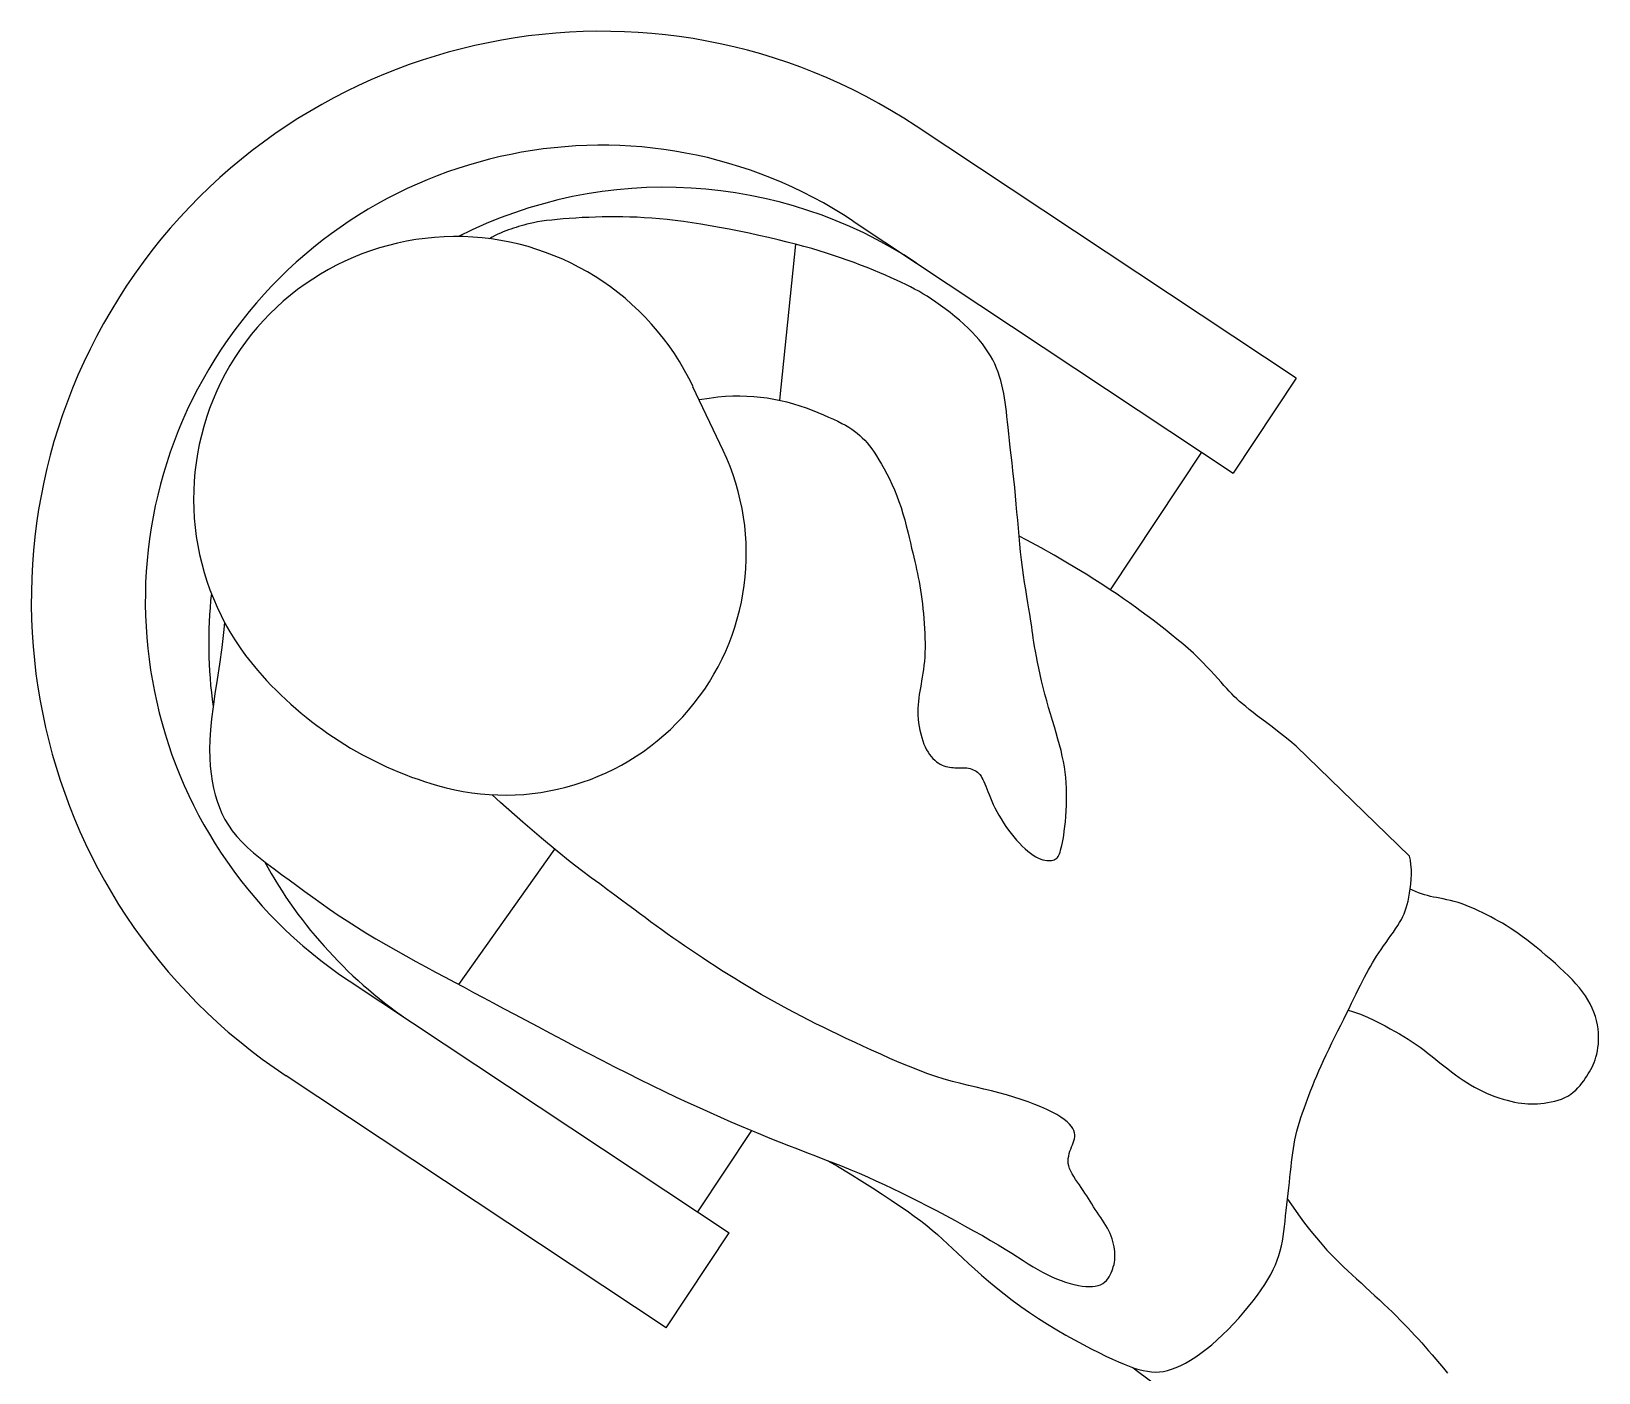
# Model space of a CAD drawing. Header units: inches. Extents: x 105.6 to 147.4, y 36.9 to 62.2.
# Drawn here: x 122.44 to 123.185, y 45.584 to 46.222 of the extents above; entities that cross this region are included whole.
import ezdxf

# ---------------------------------------------------------------- set-up
doc = ezdxf.new("R2010")
doc.units = ezdxf.units.IN
doc.header["$MEASUREMENT"] = 0
doc.layers.add('Gente', color=11, linetype='Continuous')
doc.layers.add('MUEBLES', color=1, linetype='Continuous')

# ---------------------------------------------------------------- blocks, each defined once
blk = doc.blocks.new('SILLA CON G')
at = {"layer": 'Gente'}
for p, q in [((85.84214, 53.37423), (85.84092, 53.37381)), ((85.84336, 53.37463), (85.84214, 53.37423)), ((85.84457, 53.37502), (85.84336, 53.37463)), ((85.84579, 53.37541), (85.84457, 53.37502)), ((85.84704, 53.3758), (85.84579, 53.37541)), ((85.84835, 53.37618), (85.84704, 53.3758)), ((85.84974, 53.37656), (85.84835, 53.37618)), ((85.85125, 53.37693), (85.84974, 53.37656)), ((85.85291, 53.37729), (85.85125, 53.37693)), ((85.85474, 53.37763), (85.85291, 53.37729)), ((85.85678, 53.37796), (85.85474, 53.37763)), ((85.85904, 53.37827), (85.85678, 53.37796)), ((85.86151, 53.37856), (85.85904, 53.37827)), ((85.86416, 53.37883), (85.86151, 53.37856)), ((85.86696, 53.37908), (85.86416, 53.37883)), ((85.86989, 53.3793), (85.86696, 53.37908)), ((85.87292, 53.37951), (85.86989, 53.3793)), ((85.87602, 53.37968), (85.87292, 53.37951)), ((85.87917, 53.37983), (85.87602, 53.37968)), ((85.88233, 53.37995), (85.87917, 53.37983)), ((85.88553, 53.38004), (85.88233, 53.37995)), ((85.88875, 53.38009), (85.88553, 53.38004)), ((85.89201, 53.3801), (85.88875, 53.38009)), ((85.89532, 53.38007), (85.89201, 53.3801)), ((85.89867, 53.37999), (85.89532, 53.38007)), ((85.90209, 53.37986), (85.89867, 53.37999)), ((85.90556, 53.37967), (85.90209, 53.37986)), ((85.90911, 53.37943), (85.90556, 53.37967)), ((85.91273, 53.37912), (85.90911, 53.37943)), ((85.91645, 53.37875), (85.91273, 53.37912)), ((85.92027, 53.37831), (85.91645, 53.37875)), ((85.92421, 53.3778), (85.92027, 53.37831)), ((85.92828, 53.37722), (85.92421, 53.3778)), ((85.93249, 53.37657), (85.92828, 53.37722)), ((85.93684, 53.37584), (85.93249, 53.37657)), ((85.94135, 53.37503), (85.93684, 53.37584)), ((85.94597, 53.37415), (85.94135, 53.37503)), ((85.95066, 53.37322), (85.94597, 53.37415)), ((85.83326, 53.37041), (85.83198, 53.36966)), ((85.83459, 53.37112), (85.83326, 53.37041)), ((85.83589, 53.37177), (85.83459, 53.37112)), ((85.83717, 53.37235), (85.83589, 53.37177)), ((85.83843, 53.37287), (85.83717, 53.37235)), ((85.83968, 53.37336), (85.83843, 53.37287)), ((85.84092, 53.37381), (85.83968, 53.37336)), ((85.95537, 53.37224), (85.95066, 53.37322)), ((85.96004, 53.37123), (85.95537, 53.37224)), ((85.96464, 53.37019), (85.96004, 53.37123)), ((85.96912, 53.36914), (85.96464, 53.37019)), ((85.97342, 53.36808), (85.96912, 53.36914)), ((85.96992, 53.29284), (85.97765, 53.367)), ((85.97751, 53.36704), (85.97342, 53.36808)), ((85.98141, 53.366), (85.97751, 53.36704)), ((85.98513, 53.36496), (85.98141, 53.366)), ((85.98869, 53.36392), (85.98513, 53.36496)), ((85.99216, 53.36284), (85.98869, 53.36392)), ((85.99552, 53.36176), (85.99216, 53.36284)), ((85.9988, 53.36065), (85.99552, 53.36176)), ((86.00204, 53.35951), (85.9988, 53.36065)), ((86.00525, 53.35833), (86.00204, 53.35951)), ((86.00841, 53.35712), (86.00525, 53.35833)), ((86.01151, 53.3559), (86.00841, 53.35712)), ((86.01453, 53.35467), (86.01151, 53.3559)), ((86.01745, 53.35346), (86.01453, 53.35467)), ((86.02026, 53.35226), (86.01745, 53.35346)), ((86.02292, 53.35109), (86.02026, 53.35226)), ((86.02542, 53.34997), (86.02292, 53.35109)), ((86.02776, 53.34889), (86.02542, 53.34997)), ((86.02995, 53.34784), (86.02776, 53.34889)), ((86.03203, 53.3468), (86.02995, 53.34784)), ((86.03404, 53.34575), (86.03203, 53.3468)), ((86.03601, 53.34466), (86.03404, 53.34575)), ((86.03798, 53.34351), (86.03601, 53.34466)), ((86.03997, 53.34228), (86.03798, 53.34351)), ((86.04203, 53.34095), (86.03997, 53.34228)), ((86.04417, 53.33949), (86.04203, 53.34095)), ((86.04638, 53.33791), (86.04417, 53.33949)), ((86.04864, 53.33625), (86.04638, 53.33791)), ((86.0509, 53.33451), (86.04864, 53.33625)), ((86.05315, 53.33271), (86.0509, 53.33451)), ((86.05534, 53.33086), (86.05315, 53.33271)), ((86.05747, 53.329), (86.05534, 53.33086)), ((86.05948, 53.32712), (86.05747, 53.329)), ((86.06138, 53.32526), (86.05948, 53.32712)), ((86.06313, 53.32339), (86.06138, 53.32526)), ((86.06477, 53.32153), (86.06313, 53.32339)), ((86.06628, 53.31967), (86.06477, 53.32153)), ((86.06767, 53.3178), (86.06628, 53.31967)), ((86.06895, 53.31592), (86.06767, 53.3178)), ((86.07012, 53.31401), (86.06895, 53.31592)), ((86.07118, 53.31209), (86.07012, 53.31401)), ((86.07214, 53.31015), (86.07118, 53.31209)), ((86.073, 53.30818), (86.07214, 53.31015)), ((86.07378, 53.30619), (86.073, 53.30818)), ((86.07446, 53.30419), (86.07378, 53.30619)), ((86.07507, 53.30216), (86.07446, 53.30419)), ((86.0756, 53.30013), (86.07507, 53.30216)), ((86.07608, 53.29809), (86.0756, 53.30013)), ((85.94302, 53.26902), (85.9287, 53.2993)), ((85.93163, 53.2931), (85.93175, 53.29313)), ((85.93175, 53.29313), (85.93638, 53.2939)), ((85.93638, 53.2939), (85.94046, 53.29442)), ((85.94046, 53.29442), (85.94416, 53.29472)), ((85.94416, 53.29472), (85.94763, 53.29488)), ((85.94763, 53.29488), (85.95101, 53.29491)), ((85.95101, 53.29491), (85.95433, 53.29483)), ((85.95433, 53.29483), (85.9576, 53.29465)), ((85.9576, 53.29465), (85.96082, 53.29435)), ((85.96082, 53.29435), (85.964, 53.29394)), ((85.964, 53.29394), (85.96714, 53.29342)), ((85.96714, 53.29342), (85.97026, 53.29279)), ((85.97026, 53.29279), (85.97335, 53.29205)), ((86.07649, 53.29605), (86.07608, 53.29809)), ((86.07685, 53.29399), (86.07649, 53.29605)), ((86.07716, 53.29191), (86.07685, 53.29399)), ((85.97335, 53.29205), (85.97643, 53.29119)), ((85.97643, 53.29119), (85.97947, 53.29024)), ((85.97947, 53.29024), (85.98244, 53.28923)), ((85.98244, 53.28923), (85.98532, 53.28816)), ((85.98532, 53.28816), (85.98809, 53.28706)), ((85.98809, 53.28706), (85.99072, 53.28596)), ((85.99072, 53.28596), (85.99319, 53.28487)), ((85.99319, 53.28487), (85.99547, 53.28382)), ((86.07744, 53.28975), (86.07716, 53.29191)), ((86.07771, 53.28751), (86.07744, 53.28975)), ((86.07797, 53.28513), (86.07771, 53.28751)), ((86.07824, 53.2826), (86.07797, 53.28513)), ((85.99547, 53.28382), (85.99755, 53.28282)), ((85.99755, 53.28282), (85.99944, 53.28186)), ((85.99944, 53.28186), (86.00117, 53.28092)), ((86.00117, 53.28092), (86.00274, 53.28)), ((86.00274, 53.28), (86.0042, 53.27907)), ((86.0042, 53.27907), (86.00554, 53.27813)), ((86.00554, 53.27813), (86.00681, 53.27715)), ((86.07852, 53.27987), (86.07824, 53.2826)), ((86.07883, 53.27693), (86.07852, 53.27987)), ((86.00681, 53.27715), (86.00802, 53.27612)), ((86.00802, 53.27612), (86.00918, 53.27502)), ((86.00918, 53.27502), (86.01032, 53.27385)), ((86.01032, 53.27385), (86.01143, 53.27257)), ((86.01143, 53.27257), (86.01255, 53.27123)), ((86.01255, 53.27123), (86.01366, 53.26975)), ((86.07918, 53.27374), (86.07883, 53.27693)), ((86.07956, 53.27034), (86.07918, 53.27374)), ((86.07997, 53.26676), (86.07956, 53.27034)), ((86.01366, 53.26975), (86.01479, 53.26815)), ((86.01479, 53.26815), (86.01593, 53.26641)), ((86.01593, 53.26641), (86.01711, 53.26452)), ((86.01711, 53.26452), (86.01832, 53.26246)), ((86.01832, 53.26246), (86.01956, 53.26026)), ((86.08039, 53.26303), (86.07997, 53.26676)), ((86.08082, 53.2592), (86.08039, 53.26303)), ((86.01956, 53.26026), (86.0208, 53.25791)), ((86.0208, 53.25791), (86.02205, 53.25545)), ((86.02205, 53.25545), (86.02327, 53.25287)), ((86.08124, 53.2553), (86.08082, 53.2592)), ((86.08164, 53.25135), (86.08124, 53.2553)), ((86.02327, 53.25287), (86.02445, 53.2502)), ((86.02445, 53.2502), (86.02558, 53.24745)), ((86.02558, 53.24745), (86.02664, 53.24463)), ((86.08203, 53.24741), (86.08164, 53.25135)), ((86.08239, 53.2435), (86.08203, 53.24741)), ((86.02664, 53.24463), (86.02762, 53.24176)), ((86.02762, 53.24176), (86.02852, 53.23886)), ((86.08273, 53.23962), (86.08239, 53.2435)), ((86.02852, 53.23886), (86.02935, 53.23597)), ((86.02935, 53.23597), (86.03011, 53.23311)), ((86.03011, 53.23311), (86.03081, 53.23031)), ((86.08306, 53.23578), (86.08273, 53.23962)), ((86.08338, 53.23197), (86.08306, 53.23578)), ((86.03081, 53.23031), (86.03146, 53.2276)), ((86.03146, 53.2276), (86.03207, 53.22501)), ((86.08372, 53.22818), (86.08338, 53.23197)), ((86.08735, 53.22631), (86.08371, 53.22822)), ((86.08407, 53.22443), (86.08372, 53.22818)), ((86.09417, 53.2226), (86.08735, 53.22631)), ((86.03207, 53.22501), (86.03263, 53.22257)), ((86.03263, 53.22257), (86.03316, 53.2203)), ((86.03316, 53.2203), (86.03366, 53.21818)), ((86.03366, 53.21818), (86.03414, 53.21616)), ((86.08445, 53.2207), (86.08407, 53.22443)), ((86.08488, 53.21699), (86.08445, 53.2207)), ((86.10035, 53.21914), (86.09417, 53.2226)), ((86.10594, 53.21591), (86.10035, 53.21914)), ((86.03414, 53.21616), (86.03458, 53.21423)), ((86.03458, 53.21423), (86.035, 53.21235)), ((86.035, 53.21235), (86.0354, 53.21048)), ((86.0354, 53.21048), (86.03579, 53.2086)), ((86.08534, 53.21332), (86.08488, 53.21699)), ((86.08582, 53.20971), (86.08534, 53.21332)), ((86.11099, 53.21289), (86.10594, 53.21591)), ((86.11557, 53.21008), (86.11099, 53.21289)), ((86.03579, 53.2086), (86.03616, 53.20667)), ((86.03616, 53.20667), (86.03651, 53.20466)), ((86.03651, 53.20466), (86.03685, 53.20259)), ((86.08637, 53.20617), (86.08582, 53.20971)), ((86.08689, 53.20278), (86.08637, 53.20617)), ((86.08742, 53.19954), (86.08689, 53.20278)), ((86.11974, 53.20747), (86.11557, 53.21008)), ((86.12355, 53.20503), (86.11974, 53.20747)), ((86.12705, 53.20274), (86.12355, 53.20503)), ((86.13031, 53.20056), (86.12705, 53.20274)), ((86.03685, 53.20259), (86.03717, 53.20045)), ((86.03717, 53.20045), (86.03748, 53.19825)), ((86.03748, 53.19825), (86.03776, 53.19601)), ((86.03776, 53.19601), (86.03802, 53.19372)), ((86.08791, 53.1965), (86.08742, 53.19954)), ((86.08838, 53.19369), (86.08791, 53.1965)), ((86.13336, 53.19847), (86.13031, 53.20056)), ((86.13627, 53.19643), (86.13336, 53.19847)), ((86.13908, 53.19441), (86.13627, 53.19643)), ((86.03802, 53.19372), (86.03826, 53.1914)), ((86.03826, 53.1914), (86.03847, 53.18906)), ((86.03847, 53.18906), (86.03865, 53.18669)), ((86.08879, 53.19115), (86.08838, 53.19369)), ((86.08914, 53.18889), (86.08879, 53.19115)), ((86.08944, 53.18687), (86.08914, 53.18889)), ((86.14184, 53.19238), (86.13908, 53.19441)), ((86.14462, 53.19032), (86.14184, 53.19238)), ((86.14745, 53.18819), (86.14462, 53.19032)), ((86.15031, 53.186), (86.14745, 53.18819)), ((85.70561, 53.18388), (85.70463, 53.17523)), ((85.70592, 53.18737), (85.70561, 53.18388)), ((86.03865, 53.18669), (86.0388, 53.18432)), ((86.0388, 53.18432), (86.03892, 53.18197)), ((86.03892, 53.18197), (86.039, 53.17963)), ((86.08972, 53.18501), (86.08944, 53.18687)), ((86.08997, 53.18324), (86.08972, 53.18501)), ((86.09022, 53.1815), (86.08997, 53.18324)), ((86.09049, 53.17972), (86.09022, 53.1815)), ((86.15317, 53.18377), (86.15031, 53.186)), ((86.15601, 53.18151), (86.15317, 53.18377)), ((86.1588, 53.17924), (86.15601, 53.18151)), ((85.70463, 53.17523), (85.70357, 53.16727)), ((86.03903, 53.17506), (86.03897, 53.17286)), ((86.039, 53.17963), (86.03903, 53.17732)), ((86.03903, 53.17732), (86.03903, 53.17506)), ((86.09079, 53.17783), (86.09049, 53.17972)), ((86.09113, 53.17576), (86.09079, 53.17783)), ((86.09153, 53.17346), (86.09113, 53.17576)), ((86.092, 53.17095), (86.09153, 53.17346)), ((86.16151, 53.17697), (86.1588, 53.17924)), ((86.16412, 53.17471), (86.16151, 53.17697)), ((86.16658, 53.17249), (86.16412, 53.17471)), ((85.70357, 53.16727), (85.70249, 53.15996)), ((86.0385, 53.16671), (86.03826, 53.16482)), ((86.03871, 53.16869), (86.0385, 53.16671)), ((86.03887, 53.17073), (86.03871, 53.16869)), ((86.03897, 53.17286), (86.03887, 53.17073)), ((86.09252, 53.16825), (86.092, 53.17095)), ((86.0931, 53.1654), (86.09252, 53.16825)), ((86.16889, 53.17032), (86.16658, 53.17249)), ((86.17104, 53.1682), (86.16889, 53.17032)), ((86.17304, 53.16614), (86.17104, 53.1682)), ((86.17491, 53.16417), (86.17304, 53.16614)), ((85.70249, 53.15996), (85.70145, 53.15324)), ((86.03741, 53.15946), (86.03711, 53.15777)), ((86.03771, 53.1612), (86.03741, 53.15946)), ((86.038, 53.16298), (86.03771, 53.1612)), ((86.03826, 53.16482), (86.038, 53.16298)), ((86.09374, 53.16243), (86.0931, 53.1654)), ((86.09444, 53.15936), (86.09374, 53.16243)), ((86.09519, 53.15623), (86.09444, 53.15936)), ((86.17664, 53.16228), (86.17491, 53.16417)), ((86.17825, 53.16049), (86.17664, 53.16228)), ((86.17975, 53.15881), (86.17825, 53.16049)), ((86.18113, 53.15724), (86.17975, 53.15881)), ((85.70145, 53.15324), (85.70052, 53.14706)), ((86.03606, 53.15125), (86.03587, 53.14964)), ((86.03628, 53.15286), (86.03606, 53.15125)), ((86.03654, 53.15448), (86.03628, 53.15286)), ((86.03682, 53.15611), (86.03654, 53.15448)), ((86.03711, 53.15777), (86.03682, 53.15611)), ((86.096, 53.15308), (86.09519, 53.15623)), ((86.09686, 53.14993), (86.096, 53.15308)), ((86.18243, 53.1558), (86.18113, 53.15724)), ((86.18366, 53.15446), (86.18243, 53.1558)), ((86.18485, 53.1532), (86.18366, 53.15446)), ((86.18605, 53.15199), (86.18485, 53.1532)), ((86.18728, 53.1508), (86.18605, 53.15199)), ((86.18857, 53.14961), (86.18728, 53.1508)), ((85.70052, 53.14706), (85.69977, 53.14138)), ((86.03565, 53.14637), (86.03563, 53.1447)), ((86.03563, 53.1447), (86.03567, 53.143)), ((86.03573, 53.14801), (86.03565, 53.14637)), ((86.03587, 53.14964), (86.03573, 53.14801)), ((86.09776, 53.14679), (86.09686, 53.14993)), ((86.09867, 53.14367), (86.09776, 53.14679)), ((86.09959, 53.1406), (86.09867, 53.14367)), ((86.18996, 53.14839), (86.18857, 53.14961)), ((86.19148, 53.14712), (86.18996, 53.14839)), ((86.19316, 53.14578), (86.19148, 53.14712)), ((86.195, 53.14434), (86.19316, 53.14578)), ((86.197, 53.1428), (86.195, 53.14434)), ((85.69924, 53.13614), (85.69893, 53.1313)), ((85.69977, 53.14138), (85.69924, 53.13614)), ((86.03567, 53.143), (86.03579, 53.14125)), ((86.03579, 53.14125), (86.03599, 53.13948)), ((86.03599, 53.13948), (86.03625, 53.13769)), ((86.03625, 53.13769), (86.03659, 53.13592)), ((86.03659, 53.13592), (86.03698, 53.13419)), ((86.1005, 53.13758), (86.09959, 53.1406)), ((86.10138, 53.13462), (86.1005, 53.13758)), ((86.19916, 53.14115), (86.197, 53.1428)), ((86.20149, 53.13937), (86.19916, 53.14115)), ((86.20398, 53.13746), (86.20149, 53.13937)), ((86.20662, 53.13541), (86.20398, 53.13746)), ((85.69893, 53.1313), (85.69883, 53.12683)), ((86.03698, 53.13419), (86.03743, 53.1325)), ((86.03743, 53.1325), (86.03795, 53.13089)), ((86.03795, 53.13089), (86.03851, 53.12936)), ((86.03851, 53.12936), (86.03912, 53.12795)), ((86.10221, 53.13174), (86.10138, 53.13462)), ((86.10298, 53.12894), (86.10221, 53.13174)), ((86.10368, 53.12624), (86.10298, 53.12894)), ((86.20944, 53.13319), (86.20662, 53.13541)), ((86.2124, 53.13082), (86.20944, 53.13319)), ((86.21551, 53.1283), (86.2124, 53.13082)), ((86.21551, 53.1283), (86.26942, 53.07608)), ((85.69883, 53.12683), (85.69892, 53.12267)), ((85.69892, 53.12267), (85.69917, 53.11879)), ((86.03912, 53.12795), (86.03978, 53.12664)), ((86.03978, 53.12664), (86.04047, 53.12544)), ((86.04047, 53.12544), (86.04121, 53.12434)), ((86.04121, 53.12434), (86.04198, 53.12335)), ((86.04198, 53.12335), (86.04278, 53.12245)), ((86.04278, 53.12245), (86.04361, 53.12165)), ((86.04361, 53.12165), (86.04446, 53.12095)), ((86.04446, 53.12095), (86.04534, 53.12033)), ((86.10429, 53.12362), (86.10368, 53.12624)), ((86.10482, 53.12106), (86.10429, 53.12362)), ((86.10527, 53.11853), (86.10482, 53.12106)), ((85.69917, 53.11879), (85.69959, 53.11515)), ((85.69959, 53.11515), (85.70014, 53.1117)), ((86.04534, 53.12033), (86.04623, 53.11981)), ((86.04623, 53.11981), (86.04713, 53.11936)), ((86.04713, 53.11936), (86.04803, 53.119)), ((86.04803, 53.119), (86.04893, 53.1187)), ((86.04893, 53.1187), (86.04983, 53.11847)), ((86.04983, 53.11847), (86.05071, 53.11829)), ((86.05071, 53.11829), (86.05157, 53.11818)), ((86.05157, 53.11818), (86.05242, 53.11811)), ((86.05242, 53.11811), (86.05324, 53.11807)), ((86.05324, 53.11807), (86.05405, 53.11807)), ((86.05405, 53.11807), (86.05485, 53.11808)), ((86.05485, 53.11808), (86.05564, 53.11809)), ((86.05564, 53.11809), (86.05643, 53.1181)), ((86.05643, 53.1181), (86.05722, 53.11808)), ((86.05722, 53.11808), (86.05802, 53.11804)), ((86.05802, 53.11804), (86.05883, 53.11796)), ((86.05883, 53.11796), (86.05964, 53.11783)), ((86.05964, 53.11783), (86.06044, 53.11765)), ((86.06044, 53.11765), (86.06122, 53.11743)), ((86.06122, 53.11743), (86.06198, 53.11715)), ((86.06198, 53.11715), (86.06271, 53.1168)), ((86.06271, 53.1168), (86.0634, 53.1164)), ((86.0634, 53.1164), (86.06403, 53.11593)), ((86.06403, 53.11593), (86.06461, 53.11539)), ((86.06461, 53.11539), (86.06514, 53.11478)), ((86.06514, 53.11478), (86.06564, 53.11409)), ((86.06564, 53.11409), (86.0661, 53.11331)), ((86.0661, 53.11331), (86.06655, 53.11246)), ((86.10565, 53.11601), (86.10527, 53.11853)), ((86.10594, 53.11348), (86.10565, 53.11601)), ((86.10615, 53.11092), (86.10594, 53.11348)), ((85.70014, 53.1117), (85.7008, 53.10841)), ((85.7008, 53.10841), (85.70158, 53.10523)), ((86.06655, 53.11246), (86.06699, 53.11151)), ((86.06699, 53.11151), (86.06744, 53.11046)), ((86.06744, 53.11046), (86.0679, 53.10932)), ((86.0679, 53.10932), (86.06839, 53.10808)), ((86.06839, 53.10808), (86.06891, 53.10674)), ((86.06891, 53.10674), (86.06948, 53.10532)), ((86.10629, 53.10832), (86.10615, 53.11092)), ((86.10634, 53.10564), (86.10629, 53.10832)), ((85.70158, 53.10523), (85.70248, 53.10216)), ((85.70248, 53.10216), (85.70353, 53.09918)), ((85.70353, 53.09918), (85.70476, 53.09629)), ((85.83726, 53.1015), (85.83319, 53.10522)), ((85.84775, 53.09226), (85.83726, 53.1015)), ((86.06948, 53.10532), (86.07008, 53.10382)), ((86.07008, 53.10382), (86.07075, 53.10225)), ((86.07075, 53.10225), (86.07148, 53.10062)), ((86.07148, 53.10062), (86.07228, 53.09894)), ((86.07228, 53.09894), (86.07315, 53.09722)), ((86.1061, 53.09754), (86.10625, 53.10021)), ((86.10625, 53.10021), (86.10633, 53.10293)), ((86.10633, 53.10293), (86.10634, 53.10564)), ((85.70476, 53.09629), (85.70617, 53.09348)), ((85.70617, 53.09348), (85.70781, 53.09073)), ((85.85661, 53.08464), (85.84775, 53.09226)), ((86.07315, 53.09722), (86.07411, 53.09547)), ((86.07411, 53.09547), (86.07514, 53.0937)), ((86.07514, 53.0937), (86.07625, 53.09193)), ((86.07625, 53.09193), (86.07741, 53.09017)), ((86.10549, 53.09006), (86.10573, 53.09242)), ((86.10573, 53.09242), (86.10594, 53.09492)), ((86.10594, 53.09492), (86.1061, 53.09754)), ((85.70781, 53.09073), (85.70968, 53.08804)), ((85.70968, 53.08804), (85.71182, 53.08539)), ((85.71182, 53.08539), (85.71423, 53.08279)), ((85.86409, 53.07842), (85.85661, 53.08464)), ((86.07741, 53.09017), (86.07863, 53.08845)), ((86.07863, 53.08845), (86.07989, 53.08676)), ((86.07989, 53.08676), (86.08119, 53.08514)), ((86.08119, 53.08514), (86.08252, 53.08359)), ((86.08252, 53.08359), (86.08386, 53.08214)), ((86.10439, 53.08256), (86.10468, 53.08414)), ((86.10468, 53.08414), (86.10496, 53.08591)), ((86.10496, 53.08591), (86.10523, 53.08788)), ((86.10523, 53.08788), (86.10549, 53.09006)), ((85.71423, 53.08279), (85.7169, 53.08021)), ((85.7169, 53.08021), (85.7198, 53.07765)), ((85.7198, 53.07765), (85.7229, 53.07509)), ((85.86288, 53.07942), (85.81728, 53.01503)), ((85.87038, 53.07336), (85.86409, 53.07842)), ((86.08386, 53.08214), (86.08522, 53.08079)), ((86.08522, 53.08079), (86.08657, 53.07954)), ((86.08657, 53.07954), (86.08791, 53.0784)), ((86.08791, 53.0784), (86.08923, 53.07738)), ((86.08923, 53.07738), (86.0905, 53.07648)), ((86.0905, 53.07648), (86.09174, 53.07574)), ((86.1023, 53.07592), (86.10261, 53.07648)), ((86.10261, 53.07648), (86.10291, 53.07715)), ((86.10291, 53.07715), (86.1032, 53.07794)), ((86.1032, 53.07794), (86.1035, 53.07887)), ((86.1035, 53.07887), (86.1038, 53.07994)), ((86.1038, 53.07994), (86.1041, 53.08117)), ((86.1041, 53.08117), (86.10439, 53.08256)), ((86.26986, 53.07404), (86.26942, 53.07608)), ((85.7229, 53.07509), (85.72617, 53.07253)), ((85.72617, 53.07253), (85.72958, 53.06995)), ((85.72958, 53.06995), (85.73311, 53.06734)), ((85.87571, 53.06923), (85.87038, 53.07336)), ((85.8803, 53.06579), (85.87571, 53.06923)), ((86.09174, 53.07574), (86.09292, 53.07512)), ((86.09292, 53.07512), (86.09403, 53.07465)), ((86.09403, 53.07465), (86.09506, 53.0743)), ((86.09506, 53.0743), (86.09603, 53.07408)), ((86.09603, 53.07408), (86.09693, 53.07395)), ((86.09693, 53.07395), (86.09776, 53.07391)), ((86.09776, 53.07391), (86.09851, 53.07394)), ((86.09851, 53.07394), (86.0992, 53.07403)), ((86.0992, 53.07403), (86.09981, 53.07416)), ((86.09981, 53.07416), (86.10035, 53.07432)), ((86.10035, 53.07432), (86.10083, 53.07452)), ((86.10083, 53.07452), (86.10125, 53.07476)), ((86.10125, 53.07476), (86.10163, 53.07507)), ((86.10163, 53.07507), (86.10198, 53.07545)), ((86.10198, 53.07545), (86.1023, 53.07592)), ((86.26996, 53.07198), (86.26986, 53.07404)), ((86.27026, 53.06964), (86.26996, 53.07198)), ((86.27026, 53.06734), (86.27026, 53.06964)), ((85.73311, 53.06734), (85.73672, 53.06469)), ((85.73672, 53.06469), (85.74039, 53.06199)), ((85.74039, 53.06199), (85.74413, 53.05925)), ((85.88435, 53.06281), (85.8803, 53.06579)), ((85.88806, 53.06007), (85.88435, 53.06281)), ((86.26969, 53.06053), (86.26995, 53.06275)), ((86.26995, 53.06275), (86.27015, 53.06503)), ((86.27015, 53.06503), (86.27026, 53.06734)), ((85.74413, 53.05925), (85.74795, 53.05648)), ((85.74795, 53.05648), (85.75187, 53.05367)), ((85.89149, 53.05753), (85.88806, 53.06007)), ((85.89469, 53.05515), (85.89149, 53.05753)), ((85.89769, 53.05291), (85.89469, 53.05515)), ((86.26826, 53.05301), (86.26865, 53.05466)), ((86.26865, 53.05466), (86.26902, 53.05645)), ((86.26902, 53.05645), (86.26937, 53.05842)), ((86.26937, 53.05842), (86.26969, 53.06053)), ((86.27076, 53.05979), (86.26965, 53.06031)), ((86.27221, 53.05917), (86.27076, 53.05979)), ((86.27365, 53.0586), (86.27221, 53.05917)), ((86.27504, 53.0581), (86.27365, 53.0586)), ((86.27643, 53.05766), (86.27504, 53.0581)), ((86.27783, 53.05726), (86.27643, 53.05766)), ((86.27925, 53.05691), (86.27783, 53.05726)), ((86.28072, 53.05659), (86.27925, 53.05691)), ((86.28223, 53.05629), (86.28072, 53.05659)), ((86.28379, 53.05599), (86.28223, 53.05629)), ((86.28541, 53.05567), (86.28379, 53.05599)), ((86.28707, 53.05532), (86.28541, 53.05567)), ((86.2888, 53.05493), (86.28707, 53.05532)), ((86.29058, 53.05446), (86.2888, 53.05493)), ((86.29241, 53.05392), (86.29058, 53.05446)), ((86.29431, 53.05328), (86.29241, 53.05392)), ((85.75187, 53.05367), (85.75588, 53.05085)), ((85.75588, 53.05085), (85.76001, 53.04802)), ((85.76001, 53.04802), (85.76427, 53.04519)), ((85.90054, 53.05078), (85.89769, 53.05291)), ((85.90328, 53.04875), (85.90054, 53.05078)), ((85.90594, 53.04678), (85.90328, 53.04875)), ((85.90856, 53.04484), (85.90594, 53.04678)), ((86.26547, 53.04593), (86.26618, 53.0473)), ((86.26618, 53.0473), (86.2668, 53.04866)), ((86.2668, 53.04866), (86.26735, 53.05005)), ((86.26735, 53.05005), (86.26783, 53.05149)), ((86.26783, 53.05149), (86.26826, 53.05301)), ((86.29626, 53.05256), (86.29431, 53.05328)), ((86.29824, 53.05177), (86.29626, 53.05256)), ((86.30023, 53.05091), (86.29824, 53.05177)), ((86.30222, 53.05001), (86.30023, 53.05091)), ((86.3042, 53.04906), (86.30222, 53.05001)), ((86.30616, 53.0481), (86.3042, 53.04906)), ((86.30806, 53.04712), (86.30616, 53.0481)), ((86.30991, 53.04613), (86.30806, 53.04712)), ((85.76427, 53.04519), (85.76867, 53.04237)), ((85.76867, 53.04237), (85.7732, 53.03956)), ((85.7732, 53.03956), (85.77785, 53.03677)), ((85.91119, 53.04293), (85.90856, 53.04484)), ((85.91384, 53.04102), (85.91119, 53.04293)), ((85.9165, 53.03912), (85.91384, 53.04102)), ((85.91919, 53.03722), (85.9165, 53.03912)), ((86.26052, 53.03831), (86.26166, 53.03993)), ((86.26166, 53.03993), (86.26274, 53.04151)), ((86.26274, 53.04151), (86.26375, 53.04305)), ((86.26375, 53.04305), (86.26466, 53.04452)), ((86.26466, 53.04452), (86.26547, 53.04593)), ((86.31172, 53.04514), (86.30991, 53.04613)), ((86.31352, 53.0441), (86.31172, 53.04514)), ((86.31531, 53.04301), (86.31352, 53.0441)), ((86.31714, 53.04185), (86.31531, 53.04301)), ((86.31901, 53.04061), (86.31714, 53.04185)), ((86.32094, 53.03927), (86.31901, 53.04061)), ((86.32297, 53.0378), (86.32094, 53.03927)), ((85.77785, 53.03677), (85.78259, 53.03402)), ((85.78259, 53.03402), (85.78737, 53.03129)), ((85.92192, 53.03531), (85.91919, 53.03722)), ((85.92468, 53.0334), (85.92192, 53.03531)), ((85.92749, 53.03148), (85.92468, 53.0334)), ((85.93036, 53.02954), (85.92749, 53.03148)), ((86.25477, 53.03008), (86.25587, 53.03171)), ((86.25587, 53.03171), (86.25701, 53.03335)), ((86.25701, 53.03335), (86.25818, 53.03501)), ((86.25818, 53.03501), (86.25936, 53.03667)), ((86.25936, 53.03667), (86.26052, 53.03831)), ((86.3251, 53.0362), (86.32297, 53.0378)), ((86.32731, 53.03448), (86.3251, 53.0362)), ((86.32958, 53.03267), (86.32731, 53.03448)), ((86.33188, 53.03078), (86.32958, 53.03267)), ((85.78737, 53.03129), (85.79218, 53.02862)), ((85.79218, 53.02862), (85.79696, 53.02598)), ((85.79696, 53.02598), (85.80168, 53.02342)), ((85.93328, 53.02759), (85.93036, 53.02954)), ((85.93625, 53.02563), (85.93328, 53.02759)), ((85.93927, 53.02366), (85.93625, 53.02563)), ((86.25073, 53.02359), (86.2517, 53.02523)), ((86.2517, 53.02523), (86.25269, 53.02686)), ((86.25269, 53.02686), (86.25371, 53.02847)), ((86.25371, 53.02847), (86.25477, 53.03008)), ((86.33419, 53.02884), (86.33188, 53.03078)), ((86.33647, 53.02687), (86.33419, 53.02884)), ((86.33871, 53.0249), (86.33647, 53.02687)), ((86.34087, 53.02292), (86.33871, 53.0249)), ((85.80168, 53.02342), (85.80635, 53.0209)), ((85.80635, 53.0209), (85.8109, 53.01845)), ((85.8109, 53.01845), (85.81539, 53.01604)), ((85.94232, 53.0217), (85.93927, 53.02366)), ((85.94541, 53.01974), (85.94232, 53.0217)), ((85.94852, 53.01779), (85.94541, 53.01974)), ((85.95165, 53.01587), (85.94852, 53.01779)), ((86.24598, 53.01464), (86.24694, 53.01656)), ((86.24694, 53.01656), (86.24789, 53.0184)), ((86.24789, 53.0184), (86.24883, 53.02018)), ((86.24883, 53.02018), (86.24978, 53.0219)), ((86.24978, 53.0219), (86.25073, 53.02359)), ((86.34293, 53.02099), (86.34087, 53.02292)), ((86.34491, 53.0191), (86.34293, 53.02099)), ((86.34676, 53.01721), (86.34491, 53.0191)), ((86.3485, 53.01534), (86.34676, 53.01721)), ((85.81539, 53.01604), (85.81986, 53.01365)), ((85.81986, 53.01365), (85.82437, 53.01124)), ((85.82437, 53.01124), (85.82896, 53.00879)), ((85.95479, 53.01397), (85.95165, 53.01587)), ((85.95793, 53.0121), (85.95479, 53.01397)), ((85.96108, 53.01027), (85.95793, 53.0121)), ((85.96424, 53.00846), (85.96108, 53.01027)), ((86.24291, 53.00835), (86.24397, 53.01054)), ((86.24397, 53.01054), (86.24499, 53.01263)), ((86.24499, 53.01263), (86.24598, 53.01464)), ((86.35012, 53.01346), (86.3485, 53.01534)), ((86.35161, 53.01157), (86.35012, 53.01346)), ((86.35297, 53.00967), (86.35161, 53.01157)), ((86.35419, 53.00774), (86.35297, 53.00967)), ((85.82896, 53.00879), (85.8337, 53.00626)), ((85.8337, 53.00626), (85.83862, 53.00364)), ((85.83862, 53.00364), (85.84379, 53.00088)), ((85.96741, 53.00668), (85.96424, 53.00846)), ((85.97061, 53.00492), (85.96741, 53.00668)), ((85.97384, 53.00318), (85.97061, 53.00492)), ((85.9771, 53.00145), (85.97384, 53.00318)), ((86.2394, 53.00112), (86.24063, 53.00365)), ((86.24023, 53.00282), (86.24226, 53.0022)), ((86.24063, 53.00365), (86.2418, 53.00606)), ((86.2418, 53.00606), (86.24291, 53.00835)), ((86.24226, 53.0022), (86.24601, 53.00086)), ((86.35528, 53.00578), (86.35419, 53.00774)), ((86.35622, 53.00379), (86.35528, 53.00578)), ((86.35703, 53.00179), (86.35622, 53.00379)), ((86.35771, 52.99979), (86.35703, 53.00179)), ((85.84379, 53.00088), (85.84922, 52.99798)), ((85.84922, 52.99798), (85.85491, 52.99496)), ((85.85491, 52.99496), (85.86078, 52.99183)), ((85.98039, 52.99974), (85.9771, 53.00145)), ((85.98372, 52.99802), (85.98039, 52.99974)), ((85.98712, 52.99633), (85.98372, 52.99802)), ((85.99059, 52.99463), (85.98712, 52.99633)), ((85.99413, 52.9929), (85.99059, 52.99463)), ((86.23532, 52.9929), (86.23672, 52.99572)), ((86.23672, 52.99572), (86.23809, 52.99847)), ((86.23809, 52.99847), (86.2394, 53.00112)), ((86.24601, 53.00086), (86.24938, 52.99947)), ((86.24938, 52.99947), (86.25244, 52.99807)), ((86.25244, 52.99807), (86.25522, 52.99667)), ((86.25522, 52.99667), (86.25779, 52.9953)), ((86.25779, 52.9953), (86.2602, 52.99398)), ((86.35826, 52.99779), (86.35771, 52.99979)), ((86.35869, 52.99582), (86.35826, 52.99779)), ((86.359, 52.99388), (86.35869, 52.99582)), ((85.86078, 52.99183), (85.86681, 52.98864)), ((85.86681, 52.98864), (85.87294, 52.98542)), ((85.99778, 52.99115), (85.99413, 52.9929)), ((86.00154, 52.98937), (85.99778, 52.99115)), ((86.00543, 52.98754), (86.00154, 52.98937)), ((86.00946, 52.98567), (86.00543, 52.98754)), ((86.23111, 52.98437), (86.23249, 52.9872)), ((86.23249, 52.9872), (86.2339, 52.99005)), ((86.2339, 52.99005), (86.23532, 52.9929)), ((86.2602, 52.99398), (86.26247, 52.99271)), ((86.26247, 52.99271), (86.26462, 52.99146)), ((86.26462, 52.99146), (86.26668, 52.99023)), ((86.26668, 52.99023), (86.26866, 52.98899)), ((86.26866, 52.98899), (86.27059, 52.98774)), ((86.27059, 52.98774), (86.27248, 52.98644)), ((86.35895, 52.985), (86.35914, 52.98665)), ((86.35917, 52.992), (86.359, 52.99388)), ((86.35914, 52.98665), (86.35925, 52.98836)), ((86.35927, 52.99015), (86.35917, 52.992)), ((86.35925, 52.98836), (86.35927, 52.99015)), ((85.87294, 52.98542), (85.87912, 52.98219)), ((85.87912, 52.98219), (85.88531, 52.97899)), ((86.01364, 52.98375), (86.00946, 52.98567)), ((86.01793, 52.98179), (86.01364, 52.98375)), ((86.02231, 52.97984), (86.01793, 52.98179)), ((86.02673, 52.97793), (86.02231, 52.97984)), ((86.22852, 52.97892), (86.22978, 52.9816)), ((86.22978, 52.9816), (86.23111, 52.98437)), ((86.27248, 52.98644), (86.27437, 52.98511)), ((86.27437, 52.98511), (86.27626, 52.9837)), ((86.27626, 52.9837), (86.27815, 52.98225)), ((86.27815, 52.98225), (86.28005, 52.98077)), ((86.28005, 52.98077), (86.28194, 52.97926)), ((86.28194, 52.97926), (86.28382, 52.97776)), ((86.35712, 52.97793), (86.35757, 52.97917)), ((86.35757, 52.97917), (86.35799, 52.9805)), ((86.35799, 52.9805), (86.35836, 52.98192)), ((86.35836, 52.98192), (86.35869, 52.98342)), ((86.35869, 52.98342), (86.35895, 52.985)), ((85.88531, 52.97899), (85.89146, 52.97585)), ((85.89146, 52.97585), (85.89753, 52.97279)), ((85.89753, 52.97279), (85.9035, 52.96982)), ((86.03116, 52.97608), (86.02673, 52.97793)), ((86.03555, 52.97433), (86.03116, 52.97608)), ((86.03988, 52.97271), (86.03555, 52.97433)), ((86.04409, 52.97125), (86.03988, 52.97271)), ((86.22521, 52.97153), (86.22624, 52.9739)), ((86.22624, 52.9739), (86.22734, 52.97636)), ((86.22734, 52.97636), (86.22852, 52.97892)), ((86.28382, 52.97776), (86.2857, 52.97627)), ((86.2857, 52.97627), (86.28755, 52.97481)), ((86.28755, 52.97481), (86.28939, 52.97339)), ((86.28939, 52.97339), (86.29121, 52.97204)), ((86.29121, 52.97204), (86.29301, 52.97074)), ((86.35366, 52.97143), (86.35434, 52.97248)), ((86.35434, 52.97248), (86.35497, 52.97352)), ((86.35497, 52.97352), (86.35557, 52.97457)), ((86.35557, 52.97457), (86.35612, 52.97564)), ((86.35612, 52.97564), (86.35664, 52.97676)), ((86.35664, 52.97676), (86.35712, 52.97793)), ((85.9035, 52.96982), (85.90936, 52.96694)), ((85.90936, 52.96694), (85.91512, 52.96416)), ((86.04817, 52.96998), (86.04409, 52.97125)), ((86.05212, 52.96886), (86.04817, 52.96998)), ((86.05596, 52.96786), (86.05212, 52.96886)), ((86.0597, 52.96695), (86.05596, 52.96786)), ((86.06338, 52.9661), (86.0597, 52.96695)), ((86.06699, 52.96526), (86.06338, 52.9661)), ((86.07058, 52.9644), (86.06699, 52.96526)), ((86.07414, 52.9635), (86.07058, 52.9644)), ((86.22161, 52.9626), (86.22245, 52.96478)), ((86.22245, 52.96478), (86.22332, 52.96698)), ((86.22332, 52.96698), (86.22424, 52.96922)), ((86.22424, 52.96922), (86.22521, 52.97153)), ((86.29301, 52.97074), (86.29481, 52.96951)), ((86.29481, 52.96951), (86.29661, 52.96834)), ((86.29661, 52.96834), (86.29842, 52.96723)), ((86.29842, 52.96723), (86.30026, 52.96617)), ((86.30026, 52.96617), (86.30212, 52.96518)), ((86.30212, 52.96518), (86.30401, 52.96424)), ((86.34723, 52.96373), (86.34838, 52.96476)), ((86.34838, 52.96476), (86.34944, 52.96585)), ((86.34944, 52.96585), (86.35041, 52.96697)), ((86.35041, 52.96697), (86.35131, 52.96811)), ((86.35131, 52.96811), (86.35215, 52.96924)), ((86.35215, 52.96924), (86.35293, 52.97036)), ((86.35293, 52.97036), (86.35366, 52.97143)), ((85.91512, 52.96416), (85.92074, 52.96148)), ((85.92074, 52.96148), (85.92624, 52.95891)), ((85.92624, 52.95891), (85.93159, 52.95644)), ((86.07769, 52.96251), (86.07414, 52.9635)), ((86.08121, 52.96145), (86.07769, 52.96251)), ((86.08465, 52.96033), (86.08121, 52.96145)), ((86.08798, 52.95916), (86.08465, 52.96033)), ((86.09116, 52.95796), (86.08798, 52.95916)), ((86.09415, 52.95675), (86.09116, 52.95796)), ((86.2192, 52.95608), (86.21999, 52.95826)), ((86.21999, 52.95826), (86.22079, 52.96043)), ((86.22079, 52.96043), (86.22161, 52.9626)), ((86.30401, 52.96424), (86.30596, 52.96336)), ((86.30596, 52.96336), (86.30792, 52.96254)), ((86.30792, 52.96254), (86.30991, 52.96178)), ((86.30991, 52.96178), (86.31188, 52.96109)), ((86.31188, 52.96109), (86.31382, 52.96047)), ((86.31382, 52.96047), (86.31573, 52.95992)), ((86.31573, 52.95992), (86.31757, 52.95945)), ((86.31757, 52.95945), (86.31934, 52.95905)), ((86.31934, 52.95905), (86.32102, 52.95873)), ((86.32102, 52.95873), (86.32261, 52.9585)), ((86.32261, 52.9585), (86.32416, 52.95833)), ((86.32416, 52.95833), (86.32567, 52.95824)), ((86.32567, 52.95824), (86.32716, 52.9582)), ((86.32716, 52.9582), (86.32866, 52.95823)), ((86.32866, 52.95823), (86.33017, 52.95831)), ((86.33017, 52.95831), (86.33174, 52.95845)), ((86.33174, 52.95845), (86.33336, 52.95863)), ((86.33336, 52.95863), (86.33502, 52.95887)), ((86.33502, 52.95887), (86.33671, 52.95916)), ((86.33671, 52.95916), (86.33839, 52.95954)), ((86.33839, 52.95954), (86.34004, 52.95999)), ((86.34004, 52.95999), (86.34165, 52.96053)), ((86.34165, 52.96053), (86.3432, 52.96117)), ((86.3432, 52.96117), (86.34465, 52.96192)), ((86.34465, 52.96192), (86.34599, 52.96278)), ((86.34599, 52.96278), (86.34723, 52.96373)), ((85.93159, 52.95644), (85.9368, 52.95408)), ((85.9368, 52.95408), (85.94185, 52.95183)), ((85.94185, 52.95183), (85.94675, 52.94969)), ((85.94675, 52.94969), (85.95153, 52.94764)), ((86.09691, 52.95553), (86.09415, 52.95675)), ((86.09941, 52.95431), (86.09691, 52.95553)), ((86.10162, 52.95312), (86.09941, 52.95431)), ((86.10354, 52.95196), (86.10162, 52.95312)), ((86.10519, 52.95081), (86.10354, 52.95196)), ((86.10658, 52.94969), (86.10519, 52.95081)), ((86.10772, 52.9486), (86.10658, 52.94969)), ((86.21641, 52.94743), (86.21704, 52.94958)), ((86.21704, 52.94958), (86.21772, 52.95174)), ((86.21772, 52.95174), (86.21844, 52.9539)), ((86.21844, 52.9539), (86.2192, 52.95608)), ((85.95153, 52.94764), (85.95619, 52.94567)), ((85.95619, 52.94567), (85.96076, 52.94378)), ((85.96076, 52.94378), (85.96526, 52.94195)), ((85.96526, 52.94195), (85.96968, 52.94018)), ((86.10862, 52.94753), (86.10772, 52.9486)), ((86.10931, 52.9465), (86.10862, 52.94753)), ((86.10979, 52.94548), (86.10931, 52.9465)), ((86.11008, 52.9445), (86.10979, 52.94548)), ((86.11003, 52.94164), (86.11017, 52.94258)), ((86.1102, 52.94353), (86.11008, 52.9445)), ((86.11017, 52.94258), (86.1102, 52.94353)), ((86.21486, 52.94113), (86.21531, 52.9432)), ((86.21531, 52.9432), (86.21583, 52.94531)), ((86.21583, 52.94531), (86.21641, 52.94743)), ((85.96968, 52.94018), (85.97407, 52.93846)), ((85.97407, 52.93846), (85.97841, 52.93677)), ((85.97841, 52.93677), (85.98273, 52.9351)), ((85.98273, 52.9351), (85.987, 52.93346)), ((86.10732, 52.93342), (86.10759, 52.93455)), ((86.10759, 52.93455), (86.10792, 52.93565)), ((86.10792, 52.93565), (86.1083, 52.93671)), ((86.1083, 52.93671), (86.1087, 52.93775)), ((86.1087, 52.93775), (86.10909, 52.93875)), ((86.10909, 52.93875), (86.10946, 52.93973)), ((86.10946, 52.93973), (86.10978, 52.94069)), ((86.10978, 52.94069), (86.11003, 52.94164)), ((86.21355, 52.93275), (86.21383, 52.93489)), ((86.21383, 52.93489), (86.21413, 52.93699)), ((86.21413, 52.93699), (86.21447, 52.93906)), ((86.21447, 52.93906), (86.21486, 52.94113)), ((85.987, 52.93346), (85.99124, 52.93182)), ((85.99124, 52.93182), (85.99543, 52.93019)), ((85.99284, 52.9312), (85.9974, 52.92853)), ((85.99543, 52.93019), (85.99958, 52.92854)), ((85.9974, 52.92853), (86.00344, 52.92488)), ((85.99958, 52.92854), (86.00367, 52.92688)), ((86.10707, 52.93109), (86.10714, 52.93227)), ((86.10714, 52.92989), (86.10707, 52.93109)), ((86.10714, 52.93227), (86.10732, 52.93342)), ((86.10736, 52.92867), (86.10714, 52.92989)), ((86.10775, 52.92742), (86.10736, 52.92867)), ((86.1083, 52.92616), (86.10775, 52.92742)), ((86.21277, 52.92589), (86.21303, 52.92827)), ((86.21303, 52.92827), (86.21329, 52.93055)), ((86.21329, 52.93055), (86.21355, 52.93275)), ((86.00344, 52.92488), (86.00893, 52.92147)), ((86.00367, 52.92688), (86.00771, 52.92519)), ((86.00771, 52.92519), (86.0117, 52.92346)), ((86.00893, 52.92147), (86.01399, 52.91828)), ((86.0117, 52.92346), (86.01566, 52.92169)), ((86.01566, 52.92169), (86.01961, 52.91987)), ((86.01961, 52.91987), (86.02357, 52.91799)), ((86.10898, 52.92489), (86.1083, 52.92616)), ((86.10975, 52.9236), (86.10898, 52.92489)), ((86.1106, 52.9223), (86.10975, 52.9236)), ((86.1115, 52.921), (86.1106, 52.9223)), ((86.11241, 52.91969), (86.1115, 52.921)), ((86.11332, 52.91838), (86.11241, 52.91969)), ((86.21192, 52.91821), (86.21222, 52.92085)), ((86.21222, 52.92085), (86.2125, 52.92342)), ((86.2125, 52.92342), (86.21277, 52.92589)), ((86.01399, 52.91828), (86.01866, 52.91529)), ((86.01866, 52.91529), (86.02295, 52.91247)), ((86.02295, 52.91247), (86.0269, 52.90979)), ((86.02357, 52.91799), (86.02757, 52.91604)), ((86.02757, 52.91604), (86.03163, 52.91402)), ((86.03163, 52.91402), (86.03578, 52.91192)), ((86.1142, 52.91708), (86.11332, 52.91838)), ((86.11505, 52.91578), (86.1142, 52.91708)), ((86.11588, 52.91448), (86.11505, 52.91578)), ((86.11671, 52.91318), (86.11588, 52.91448)), ((86.11752, 52.91189), (86.11671, 52.91318)), ((86.21103, 52.91016), (86.21132, 52.91284)), ((86.21132, 52.91284), (86.21162, 52.91554)), ((86.21134, 52.91296), (86.21399, 52.90906)), ((86.21162, 52.91554), (86.21192, 52.91821)), ((86.0269, 52.90979), (86.03054, 52.90729)), ((86.03054, 52.90729), (86.03389, 52.90488)), ((86.03389, 52.90488), (86.03698, 52.90257)), ((86.03578, 52.91192), (86.04004, 52.90972)), ((86.04004, 52.90972), (86.04442, 52.90744)), ((86.04442, 52.90744), (86.04887, 52.90508)), ((86.04887, 52.90508), (86.05334, 52.90269)), ((86.11834, 52.9106), (86.11752, 52.91189)), ((86.11916, 52.90932), (86.11834, 52.9106)), ((86.11998, 52.90803), (86.11916, 52.90932)), ((86.12085, 52.90677), (86.11998, 52.90803)), ((86.12171, 52.9055), (86.12085, 52.90677)), ((86.12257, 52.90423), (86.12171, 52.9055)), ((86.21018, 52.90239), (86.21045, 52.90491)), ((86.21045, 52.90491), (86.21074, 52.90751)), ((86.21074, 52.90751), (86.21103, 52.91016)), ((86.21399, 52.90906), (86.21658, 52.90541)), ((86.21658, 52.90541), (86.21898, 52.90217)), ((86.03698, 52.90257), (86.03983, 52.90034)), ((86.03983, 52.90034), (86.04247, 52.89816)), ((86.04247, 52.89816), (86.04496, 52.89602)), ((86.05334, 52.90269), (86.05777, 52.90028)), ((86.05777, 52.90028), (86.06209, 52.8979)), ((86.06209, 52.8979), (86.06626, 52.89556)), ((86.12341, 52.90297), (86.12257, 52.90423)), ((86.12422, 52.9017), (86.12341, 52.90297)), ((86.12499, 52.90041), (86.12422, 52.9017)), ((86.12573, 52.89915), (86.12499, 52.90041)), ((86.12639, 52.89787), (86.12573, 52.89915)), ((86.12698, 52.89658), (86.12639, 52.89787)), ((86.20927, 52.8952), (86.20961, 52.89754)), ((86.20961, 52.89754), (86.2099, 52.89993)), ((86.2099, 52.89993), (86.21018, 52.90239)), ((86.21898, 52.90217), (86.22119, 52.8993)), ((86.22119, 52.8993), (86.22324, 52.89675)), ((86.04496, 52.89602), (86.04734, 52.89387)), ((86.04734, 52.89387), (86.04969, 52.8917)), ((86.04969, 52.8917), (86.05205, 52.88948)), ((86.06626, 52.89556), (86.07019, 52.89329)), ((86.07019, 52.89329), (86.07386, 52.89113)), ((86.07386, 52.89113), (86.07719, 52.8891)), ((86.1275, 52.89529), (86.12698, 52.89658)), ((86.12795, 52.89401), (86.1275, 52.89529)), ((86.12833, 52.89274), (86.12795, 52.89401)), ((86.12865, 52.8915), (86.12833, 52.89274)), ((86.1289, 52.89028), (86.12865, 52.8915)), ((86.12909, 52.8891), (86.1289, 52.89028)), ((86.20787, 52.88836), (86.20842, 52.89063)), ((86.20842, 52.89063), (86.20889, 52.8929)), ((86.20889, 52.8929), (86.20927, 52.8952)), ((86.22324, 52.89675), (86.22513, 52.89446)), ((86.22513, 52.89446), (86.22687, 52.89239)), ((86.22687, 52.89239), (86.22852, 52.89049)), ((86.22852, 52.89049), (86.23008, 52.88872)), ((86.05205, 52.88948), (86.05447, 52.88718)), ((86.05447, 52.88718), (86.05703, 52.88478)), ((86.05703, 52.88478), (86.05976, 52.88224)), ((86.07719, 52.8891), (86.08023, 52.8872)), ((86.08023, 52.8872), (86.08303, 52.88542)), ((86.08303, 52.88542), (86.08562, 52.88376)), ((86.08562, 52.88376), (86.08804, 52.88221)), ((86.12886, 52.88189), (86.12905, 52.88286)), ((86.12905, 52.88286), (86.1292, 52.88383)), ((86.12921, 52.88795), (86.12909, 52.8891)), ((86.1292, 52.88383), (86.12929, 52.88482)), ((86.1293, 52.88688), (86.12921, 52.88795)), ((86.12929, 52.88482), (86.12932, 52.88583)), ((86.12932, 52.88583), (86.1293, 52.88688)), ((86.20556, 52.88167), (86.20646, 52.88391)), ((86.20646, 52.88391), (86.20723, 52.88615)), ((86.20723, 52.88615), (86.20787, 52.88836)), ((86.23008, 52.88872), (86.23162, 52.88705)), ((86.23162, 52.88705), (86.23315, 52.88544)), ((86.23315, 52.88544), (86.23472, 52.88384)), ((86.23472, 52.88384), (86.23637, 52.88223)), ((86.05976, 52.88224), (86.06271, 52.87956)), ((86.06271, 52.87956), (86.06589, 52.87674)), ((86.06589, 52.87674), (86.06927, 52.87383)), ((86.08804, 52.88221), (86.09036, 52.88077)), ((86.09036, 52.88077), (86.0926, 52.87943)), ((86.0926, 52.87943), (86.09482, 52.87819)), ((86.09482, 52.87819), (86.09705, 52.87705)), ((86.09705, 52.87705), (86.09929, 52.87599)), ((86.09929, 52.87599), (86.10151, 52.87504)), ((86.10151, 52.87504), (86.10371, 52.87419)), ((86.12522, 52.87418), (86.12594, 52.87503)), ((86.12594, 52.87503), (86.12657, 52.87595)), ((86.12657, 52.87595), (86.12711, 52.87691)), ((86.12711, 52.87691), (86.12758, 52.87791)), ((86.12758, 52.87791), (86.12798, 52.87892)), ((86.12798, 52.87892), (86.12832, 52.87993)), ((86.12832, 52.87993), (86.12851, 52.88074)), ((86.12851, 52.88074), (86.12886, 52.88189)), ((86.20201, 52.87475), (86.20334, 52.8771)), ((86.20334, 52.8771), (86.20452, 52.8794)), ((86.20452, 52.8794), (86.20556, 52.88167)), ((86.23637, 52.88223), (86.23812, 52.88055)), ((86.23812, 52.88055), (86.24001, 52.87878)), ((86.24001, 52.87878), (86.24202, 52.87693)), ((86.24202, 52.87693), (86.24412, 52.87501)), ((86.24412, 52.87501), (86.24629, 52.87305)), ((86.06927, 52.87383), (86.07285, 52.87085)), ((86.07285, 52.87085), (86.07659, 52.86784)), ((86.07659, 52.86784), (86.08049, 52.86484)), ((86.10371, 52.87419), (86.10587, 52.87345)), ((86.10587, 52.87345), (86.10796, 52.87281)), ((86.10796, 52.87281), (86.10999, 52.87227)), ((86.10999, 52.87227), (86.11192, 52.87186)), ((86.11192, 52.87186), (86.11375, 52.87156)), ((86.11375, 52.87156), (86.11547, 52.87137)), ((86.11547, 52.87137), (86.11709, 52.8713)), ((86.11709, 52.8713), (86.11859, 52.87136)), ((86.11859, 52.87136), (86.11998, 52.87153)), ((86.11998, 52.87153), (86.12126, 52.87182)), ((86.12126, 52.87182), (86.12243, 52.87223)), ((86.12243, 52.87223), (86.12347, 52.87277)), ((86.12347, 52.87277), (86.1244, 52.87342)), ((86.1244, 52.87342), (86.12522, 52.87418)), ((86.19703, 52.86727), (86.19887, 52.86985)), ((86.19887, 52.86985), (86.20052, 52.87233)), ((86.20052, 52.87233), (86.20201, 52.87475)), ((86.24629, 52.87305), (86.2485, 52.87104)), ((86.2485, 52.87104), (86.25072, 52.86902)), ((86.25072, 52.86902), (86.25292, 52.86699)), ((86.08049, 52.86484), (86.08453, 52.86185)), ((86.08453, 52.86185), (86.08869, 52.85893)), ((86.19055, 52.8591), (86.19285, 52.86187)), ((86.19285, 52.86187), (86.19502, 52.8646)), ((86.19502, 52.8646), (86.19703, 52.86727)), ((86.25292, 52.86699), (86.25508, 52.86497)), ((86.25508, 52.86497), (86.25718, 52.86298)), ((86.25718, 52.86298), (86.25922, 52.86102)), ((86.25922, 52.86102), (86.26119, 52.85909)), ((86.08869, 52.85893), (86.09296, 52.8561)), ((86.09296, 52.8561), (86.09728, 52.85338)), ((86.09728, 52.85338), (86.10161, 52.85077)), ((86.18309, 52.85093), (86.18565, 52.85359)), ((86.18565, 52.85359), (86.18814, 52.85633)), ((86.18814, 52.85633), (86.19055, 52.8591)), ((86.26119, 52.85909), (86.26311, 52.85718)), ((86.26311, 52.85718), (86.26497, 52.8553)), ((86.26497, 52.8553), (86.26677, 52.85345)), ((86.26677, 52.85345), (86.26853, 52.85163)), ((86.10161, 52.85077), (86.10591, 52.84829)), ((86.10591, 52.84829), (86.11011, 52.84595)), ((86.11011, 52.84595), (86.11417, 52.84376)), ((86.1753, 52.84365), (86.1779, 52.84592)), ((86.1779, 52.84592), (86.1805, 52.84836)), ((86.1805, 52.84836), (86.18309, 52.85093)), ((86.26853, 52.85163), (86.27024, 52.84983)), ((86.27024, 52.84983), (86.27191, 52.84806)), ((86.27191, 52.84806), (86.27355, 52.84629)), ((86.27355, 52.84629), (86.27517, 52.84451)), ((86.11417, 52.84376), (86.11805, 52.84174)), ((86.11805, 52.84174), (86.12168, 52.8399)), ((86.12168, 52.8399), (86.12504, 52.83825)), ((86.12504, 52.83825), (86.12814, 52.83678)), ((86.16528, 52.83632), (86.16771, 52.83788)), ((86.16771, 52.83788), (86.1702, 52.83963)), ((86.1702, 52.83963), (86.17273, 52.84155)), ((86.17273, 52.84155), (86.1753, 52.84365)), ((86.27517, 52.84451), (86.27679, 52.8427)), ((86.27679, 52.8427), (86.27844, 52.84083)), ((86.27844, 52.84083), (86.28011, 52.83889)), ((86.28011, 52.83889), (86.28183, 52.83687)), ((86.12814, 52.83678), (86.131, 52.83548)), ((86.131, 52.83548), (86.13365, 52.83436)), ((86.13365, 52.83436), (86.13612, 52.8334)), ((86.13612, 52.8334), (86.13844, 52.83259)), ((86.13943, 52.83146), (86.13762, 52.83287)), ((86.13844, 52.83259), (86.14062, 52.83192)), ((86.15242, 52.82169), (86.13943, 52.83146)), ((86.14062, 52.83192), (86.1427, 52.83141)), ((86.1427, 52.83141), (86.14471, 52.83102)), ((86.14471, 52.83102), (86.14665, 52.83078)), ((86.14665, 52.83078), (86.14857, 52.83069)), ((86.14857, 52.83069), (86.15047, 52.83075)), ((86.15047, 52.83075), (86.15239, 52.83099)), ((86.15239, 52.83099), (86.15435, 52.8314)), ((86.15435, 52.8314), (86.15619, 52.8321)), ((86.15619, 52.8321), (86.15845, 52.83278)), ((86.15845, 52.83278), (86.16064, 52.83376)), ((86.16064, 52.83376), (86.16292, 52.83495)), ((86.16292, 52.83495), (86.16528, 52.83632)), ((86.28183, 52.83687), (86.28362, 52.83472)), ((86.28362, 52.83472), (86.28547, 52.83246)), ((86.28547, 52.83246), (86.28738, 52.83009))]:
    blk.add_line(p, q, dxfattribs=at)
for centre, radius, start, end in [((85.81597, 53.246), 0.1247, 25.3057, 220.8713), ((85.83919, 53.21992), 0.11485, 253.8446, 25.3057), ((85.85703, 53.28154), 0.179, 220.8713, 253.8446)]:
    blk.add_arc(centre, radius, start, end, dxfattribs=at)
at = {"layer": 'MUEBLES'}
for p, q in [((86.21553, 53.30333), (86.03488, 53.42314)), ((86.21553, 53.30333), (86.03488, 53.42314)), ((86.00492, 53.37798), (86.18558, 53.25817)), ((86.00492, 53.37798), (86.18558, 53.25817)), ((86.21553, 53.30333), (86.18558, 53.25817)), ((86.17052, 53.26815), (86.12711, 53.2027)), ((86.17052, 53.26815), (86.12711, 53.2027)), ((85.7653, 53.01667), (85.94595, 52.89685)), ((85.7653, 53.01667), (85.94595, 52.89685)), ((85.916, 52.85169), (85.73534, 52.9715)), ((85.916, 52.85169), (85.73534, 52.9715)), ((85.95656, 52.94552), (85.9309, 52.90684)), ((85.95656, 52.94552), (85.9309, 52.90684)), ((85.916, 52.85169), (85.94595, 52.89685)), ((85.916, 52.85169), (85.94595, 52.89685))]:
    blk.add_line(p, q, dxfattribs=at)
for centre, radius, start, end in [((85.88511, 53.19732), 0.27097, 56.44748, 236.44748), ((85.88511, 53.19732), 0.27097, 56.44748, 236.44748), ((85.88511, 53.19732), 0.21678, 56.44748, 236.44748), ((85.88511, 53.19732), 0.21678, 56.44748, 236.44748), ((85.91522, 53.17735), 0.21678, 56.44748, 116.89081), ((85.91522, 53.17735), 0.21678, 56.44748, 116.89081), ((85.91522, 53.17735), 0.21678, 173.76875, 187.98674), ((85.91522, 53.17735), 0.21678, 173.76875, 187.98674), ((85.91522, 53.17735), 0.21678, 208.62872, 236.44748), ((85.91522, 53.17735), 0.21678, 208.62872, 236.44748)]:
    blk.add_arc(centre, radius, start, end, dxfattribs=at)

msp = doc.modelspace()

# ---------------------------------------------------------------- block references
msp.add_blockref('SILLA CON G', (36.82588, -7.24654))

doc.saveas('drawing.dxf')
